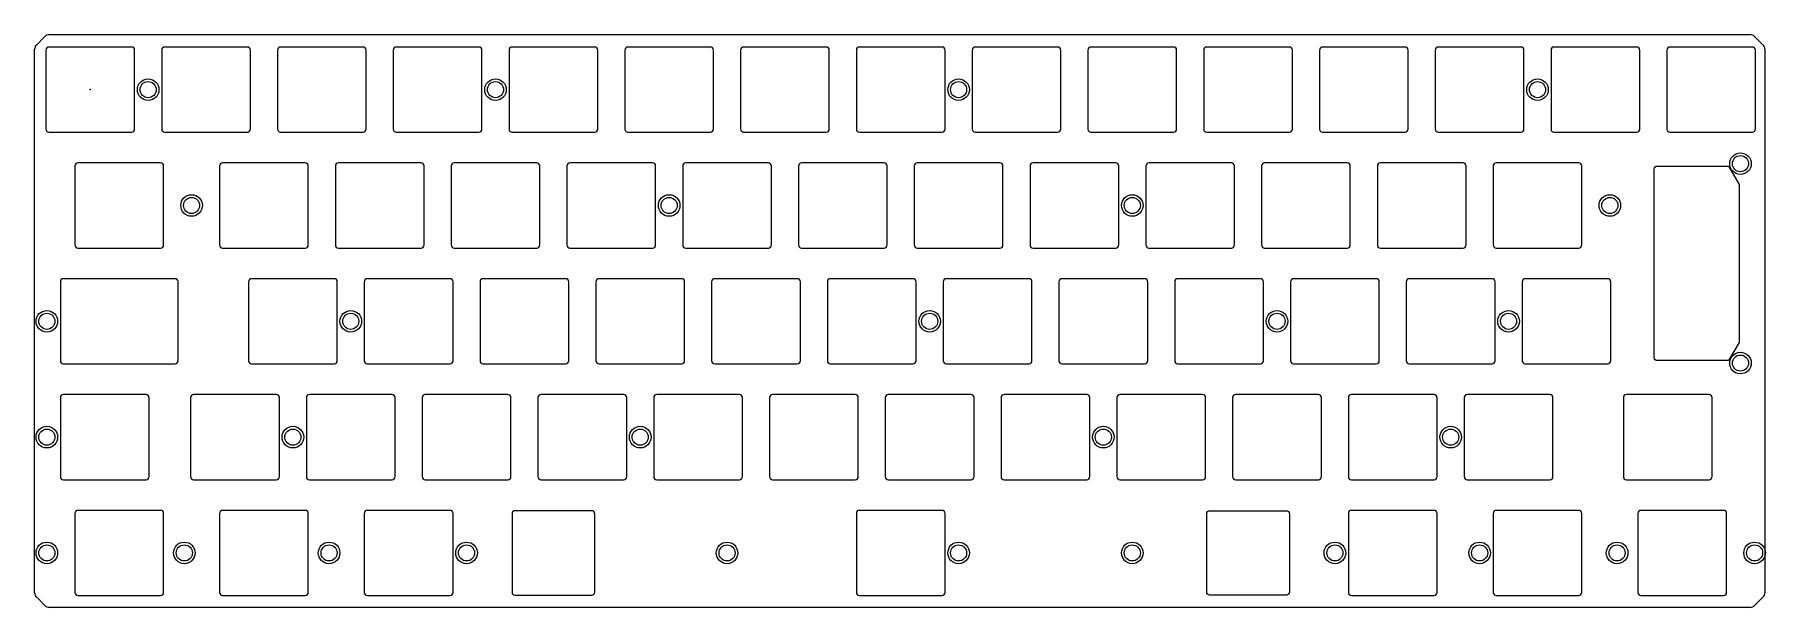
# Model space of a CAD drawing. Header units: millimetres. Extents: x -9 to 276, y -85 to 9.
import ezdxf

# ---------------------------------------------------------------- set-up
doc = ezdxf.new("R2010")
doc.units = ezdxf.units.MM
doc.header["$MEASUREMENT"] = 0

msp = doc.modelspace()

# ---------------------------------------------------------------- linework, layer by layer
for p, q in [((-7.449585, 8.754547), (-8.863799, 7.340333)), ((-7.449585, 8.754547), (-8.863799, 7.340333)), ((-7.449585, 8.754547), (-8.863799, 7.340333)), ((-6.742478, 9.04744), (273.129095, 9.04744)), ((-6.742478, 9.04744), (273.129095, 9.04744)), ((-6.742478, 9.04744), (273.129095, 9.04744)), ((275.250415, 7.340333), (273.836202, 8.754547)), ((275.250415, 7.340333), (273.836202, 8.754547)), ((275.250415, 7.340333), (273.836202, 8.754547)), ((-9.156692, -82.738347), (-9.156692, 6.633226)), ((-9.156692, -82.738347), (-9.156692, 6.633226)), ((-9.156692, -82.738347), (-9.156692, 6.633226)), ((275.543308, 6.633226), (275.543308, -82.738347)), ((275.543308, 6.633226), (275.543308, -82.738347)), ((275.543308, 6.633226), (275.543308, -82.738347)), ((-8.863798, -83.445453), (-7.449585, -84.859667)), ((-8.863798, -83.445453), (-7.449585, -84.859667)), ((-8.863798, -83.445453), (-7.449585, -84.859667)), ((273.129095, -85.15256), (-6.742478, -85.15256)), ((273.836202, -84.859667), (275.250415, -83.445454)), ((273.836202, -84.859667), (275.250415, -83.445454)), ((273.836202, -84.859667), (275.250415, -83.445454))]:
    msp.add_line(p, q)
for points in [[(6.8, 7), (-6.8, 7, 0.4142123908), (-7.3, 6.5), (-7.3, -6.5, 0.4142123908), (-6.8, -7), (6.8, -7, 0.4142135624), (7.3, -6.5), (7.3, 6.5, 0.4142135624)], [(25.85, 7), (12.25, 7, 0.4142123908), (11.75, 6.5), (11.75, -6.5, 0.4142123908), (12.25, -7), (25.85, -7, 0.4142135624), (26.35, -6.5), (26.35, 6.5, 0.4142135624)], [(30.8, 6.5), (30.8, -6.5, 0.4142123908), (31.3, -7), (44.9, -7, 0.4142135624), (45.4, -6.5), (45.4, 6.5, 0.4142135624), (44.9, 7), (31.3, 7, 0.4142123908)], [(50.35, -7), (63.95, -7, 0.4142135624), (64.45, -6.5), (64.45, 6.5, 0.4142135624), (63.95, 7), (50.35, 7, 0.4142123908), (49.85, 6.5), (49.85, -6.5, 0.4142123908)], [(83, 7), (69.4, 7, 0.4142123908), (68.9, 6.5), (68.9, -6.5, 0.4142123908), (69.4, -7), (83, -7, 0.4142135624), (83.5, -6.5), (83.5, 6.5, 0.4142135624)], [(102.05, 7), (88.45, 7, 0.4142123908), (87.95, 6.5), (87.95, -6.5, 0.4142123908), (88.45, -7), (102.05, -7, 0.4142135624), (102.55, -6.5), (102.55, 6.5, 0.4142135624)], [(107.5, 7, 0.4142123908), (107, 6.5), (107, -6.5, 0.4142123908), (107.5, -7), (121.1, -7, 0.4142135624), (121.6, -6.5), (121.6, 6.5, 0.4142135624), (121.1, 7)], [(140.15, -7, 0.4142135624), (140.65, -6.5), (140.65, 6.5, 0.4142135624), (140.15, 7), (126.55, 7, 0.4142123908), (126.05, 6.5), (126.05, -6.5, 0.4142123908), (126.55, -7)], [(159.7, -6.5), (159.7, 6.5, 0.4142135624), (159.2, 7), (145.6, 7, 0.4142123908), (145.1, 6.5), (145.1, -6.5, 0.4142123908), (145.6, -7), (159.2, -7, 0.4142135624)], [(164.15, -6.5, 0.4142123908), (164.65, -7), (178.25, -7, 0.4142135624), (178.75, -6.5), (178.75, 6.5, 0.4142135624), (178.25, 7), (164.65, 7, 0.4142123908), (164.15, 6.5)], [(197.8, -6.5), (197.8, 6.5, 0.4142135624), (197.3, 7), (183.7, 7, 0.4142123908), (183.2, 6.5), (183.2, -6.5, 0.4142123908), (183.7, -7), (197.3, -7, 0.4142135624)], [(216.35, 7), (202.75, 7, 0.4142123908), (202.25, 6.5), (202.25, -6.5, 0.4142123908), (202.75, -7), (216.35, -7, 0.4142135624), (216.85, -6.5), (216.85, 6.5, 0.4142135624)], [(221.8, 7, 0.4142123908), (221.3, 6.5), (221.3, -6.5, 0.4142123908), (221.8, -7), (235.4, -7, 0.4142135624), (235.9, -6.5), (235.9, 6.5, 0.4142135624), (235.4, 7)], [(240.35, 6.5), (240.35, -6.5, 0.4142123908), (240.85, -7), (254.45, -7, 0.4142135624), (254.95, -6.5), (254.95, 6.5, 0.4142135624), (254.45, 7), (240.85, 7, 0.4142123908)], [(259.4, 6.5), (259.4, -6.5, 0.4142123908), (259.9, -7), (273.5, -7, 0.4142135624), (274, -6.5), (274, 6.5, 0.4142135624), (273.5, 7), (259.9, 7, 0.4142123908)], [(-2.0375, -26.05), (11.5625, -26.05, 0.4142135624), (12.0625, -25.55), (12.0625, -12.55, 0.4142135624), (11.5625, -12.05), (-2.0375, -12.05, 0.4142123908), (-2.5375, -12.55), (-2.5375, -25.55, 0.4142123908)], [(35.375, -12.05), (21.775, -12.05, 0.4142123908), (21.275, -12.55), (21.275, -25.55, 0.4142123908), (21.775, -26.05), (35.375, -26.05, 0.4142135624), (35.875, -25.55), (35.875, -12.55, 0.4142135624)], [(40.825, -26.05), (54.425, -26.05, 0.4142135624), (54.925, -25.55), (54.925, -12.55, 0.4142135624), (54.425, -12.05), (40.825, -12.05, 0.4142123908), (40.325, -12.55), (40.325, -25.55, 0.4142123908)], [(73.475, -26.05, 0.4142135624), (73.975, -25.55), (73.975, -12.55, 0.4142135624), (73.475, -12.05), (59.875, -12.05, 0.4142123908), (59.375, -12.55), (59.375, -25.55, 0.4142123908), (59.875, -26.05)], [(92.525, -12.05), (78.925, -12.05, 0.4142123908), (78.425, -12.55), (78.425, -25.55, 0.4142123908), (78.925, -26.05), (92.525, -26.05, 0.4142135624), (93.025, -25.55), (93.025, -12.55, 0.4142135624)], [(97.475, -12.55), (97.475, -25.55, 0.4142123908), (97.975, -26.05), (111.575, -26.05, 0.4142135624), (112.075, -25.55), (112.075, -12.55, 0.4142135624), (111.575, -12.05), (97.975, -12.05, 0.4142123908)], [(130.625, -26.05, 0.4142135624), (131.125, -25.55), (131.125, -12.55, 0.4142135624), (130.625, -12.05), (117.025, -12.05, 0.4142123908), (116.525, -12.55), (116.525, -25.55, 0.4142123908), (117.025, -26.05)], [(149.675, -26.05, 0.4142135624), (150.175, -25.55), (150.175, -12.55, 0.4142135624), (149.675, -12.05), (136.075, -12.05, 0.4142123908), (135.575, -12.55), (135.575, -25.55, 0.4142123908), (136.075, -26.05)], [(154.625, -25.55, 0.4142123908), (155.125, -26.05), (168.725, -26.05, 0.4142135624), (169.225, -25.55), (169.225, -12.55, 0.4142135624), (168.725, -12.05), (155.125, -12.05, 0.4142123908), (154.625, -12.55)], [(174.175, -12.05, 0.4142123908), (173.675, -12.55), (173.675, -25.55, 0.4142123908), (174.175, -26.05), (187.775, -26.05, 0.4142135624), (188.275, -25.55), (188.275, -12.55, 0.4142135624), (187.775, -12.05)], [(207.325, -12.55, 0.4142135624), (206.825, -12.05), (193.225, -12.05, 0.4142123908), (192.725, -12.55), (192.725, -25.55, 0.4142123908), (193.225, -26.05), (206.825, -26.05, 0.4142135624), (207.325, -25.55)], [(226.375, -25.55), (226.375, -12.55, 0.4142135624), (225.875, -12.05), (212.275, -12.05, 0.4142123908), (211.775, -12.55), (211.775, -25.55, 0.4142123908), (212.275, -26.05), (225.875, -26.05, 0.4142135624)], [(231.325, -12.05, 0.4142123908), (230.825, -12.55), (230.825, -25.55, 0.4142123908), (231.325, -26.05), (244.925, -26.05, 0.4142135624), (245.425, -25.55), (245.425, -12.55, 0.4142135624), (244.925, -12.05)], [(257.34375, -44.075), (257.34375, -13.075, -0.4142135624), (257.84375, -12.575), (269.56175, -12.575), (271.29375, -15.575), (271.29375, -41.575), (269.56175, -44.575), (257.84375, -44.575, -0.4142123908)], [(13.94375, -31.1), (-4.41865, -31.1, 0.4142123908), (-4.91865, -31.6), (-4.91865, -44.6, 0.4142123908), (-4.41865, -45.1), (13.94375, -45.1, 0.4142135624), (14.44375, -44.6), (14.44375, -31.6, 0.4142135624)], [(40.6375, -44.6), (40.6375, -31.6, 0.4142135624), (40.1375, -31.1), (26.5375, -31.1, 0.4142123908), (26.0375, -31.6), (26.0375, -44.6, 0.4142123908), (26.5375, -45.1), (40.1375, -45.1, 0.4142135624)], [(59.6875, -44.6), (59.6875, -31.6, 0.4142135624), (59.1875, -31.1), (45.5875, -31.1, 0.4142123908), (45.0875, -31.6), (45.0875, -44.6, 0.4142123908), (45.5875, -45.1), (59.1875, -45.1, 0.4142135624)], [(78.7375, -31.6, 0.4142135624), (78.2375, -31.1), (64.6375, -31.1, 0.4142123908), (64.1375, -31.6), (64.1375, -44.6, 0.4142123908), (64.6375, -45.1), (78.2375, -45.1, 0.4142135624), (78.7375, -44.6)], [(83.1875, -44.6, 0.4142123908), (83.6875, -45.1), (97.2875, -45.1, 0.4142135624), (97.7875, -44.6), (97.7875, -31.6, 0.4142135624), (97.2875, -31.1), (83.6875, -31.1, 0.4142123908), (83.1875, -31.6)], [(116.8375, -44.6), (116.8375, -31.6, 0.4142135624), (116.3375, -31.1), (102.7375, -31.1, 0.4142123908), (102.2375, -31.6), (102.2375, -44.6, 0.4142123908), (102.7375, -45.1), (116.3375, -45.1, 0.4142135624)], [(121.7875, -45.1), (135.3875, -45.1, 0.4142135624), (135.8875, -44.6), (135.8875, -31.6, 0.4142135624), (135.3875, -31.1), (121.7875, -31.1, 0.4142123908), (121.2875, -31.6), (121.2875, -44.6, 0.4142123908)], [(140.3375, -31.6), (140.3375, -44.6, 0.4142123908), (140.8375, -45.1), (154.4375, -45.1, 0.4142135624), (154.9375, -44.6), (154.9375, -31.6, 0.4142135624), (154.4375, -31.1), (140.8375, -31.1, 0.4142123908)], [(159.3875, -31.6), (159.3875, -44.6, 0.4142123908), (159.8875, -45.1), (173.4875, -45.1, 0.4142135624), (173.9875, -44.6), (173.9875, -31.6, 0.4142135624), (173.4875, -31.1), (159.8875, -31.1, 0.4142123908)], [(178.4375, -31.6), (178.4375, -44.6, 0.4142123908), (178.9375, -45.1), (192.5375, -45.1, 0.4142135624), (193.0375, -44.6), (193.0375, -31.6, 0.4142135624), (192.5375, -31.1), (178.9375, -31.1, 0.4142123908)], [(197.4875, -31.6), (197.4875, -44.6, 0.4142123908), (197.9875, -45.1), (211.5875, -45.1, 0.4142135624), (212.0875, -44.6), (212.0875, -31.6, 0.4142135624), (211.5875, -31.1), (197.9875, -31.1, 0.4142123908)], [(217.0375, -31.1, 0.4142123908), (216.5375, -31.6), (216.5375, -44.6, 0.4142123908), (217.0375, -45.1), (230.6375, -45.1, 0.4142135624), (231.1375, -44.6), (231.1375, -31.6, 0.4142135624), (230.6375, -31.1)], [(235.59375, -31.6), (235.59375, -44.6, 0.4142123908), (236.09375, -45.1), (249.69375, -45.1, 0.4142135624), (250.19375, -44.6), (250.19375, -31.6, 0.4142135624), (249.69375, -31.1), (236.09375, -31.1, 0.4142123908)], [(-4.91875, -50.65), (-4.91875, -63.65, 0.4142123908), (-4.41875, -64.15), (9.18125, -64.15, 0.4142135624), (9.68125, -63.65), (9.68125, -50.65, 0.4142135624), (9.18125, -50.15), (-4.41875, -50.15, 0.4142123908)], [(16.5125, -50.65), (16.5125, -63.65, 0.4142123908), (17.0125, -64.15), (30.6125, -64.15, 0.4142135624), (31.1125, -63.65), (31.1125, -50.65, 0.4142135624), (30.6125, -50.15), (17.0125, -50.15, 0.4142123908)], [(49.6625, -64.15, 0.4142135624), (50.1625, -63.65), (50.1625, -50.65, 0.4142135624), (49.6625, -50.15), (36.0625, -50.15, 0.4142123908), (35.5625, -50.65), (35.5625, -63.65, 0.4142123908), (36.0625, -64.15)], [(55.1125, -64.15), (68.7125, -64.15, 0.4142135624), (69.2125, -63.65), (69.2125, -50.65, 0.4142135624), (68.7125, -50.15), (55.1125, -50.15, 0.4142123908), (54.6125, -50.65), (54.6125, -63.65, 0.4142123908)], [(74.1625, -64.15), (87.7625, -64.15, 0.4142135624), (88.2625, -63.65), (88.2625, -50.65, 0.4142135624), (87.7625, -50.15), (74.1625, -50.15, 0.4142123908), (73.6625, -50.65), (73.6625, -63.65, 0.4142123908)], [(93.2125, -50.15, 0.4142123908), (92.7125, -50.65), (92.7125, -63.65, 0.4142123908), (93.2125, -64.15), (106.8125, -64.15, 0.4142135624), (107.3125, -63.65), (107.3125, -50.65, 0.4142135624), (106.8125, -50.15)], [(112.2625, -64.15), (125.8625, -64.15, 0.4142135624), (126.3625, -63.65), (126.3625, -50.65, 0.4142135624), (125.8625, -50.15), (112.2625, -50.15, 0.4142123908), (111.7625, -50.65), (111.7625, -63.65, 0.4142123908)], [(144.9125, -64.15, 0.4142135624), (145.4125, -63.65), (145.4125, -50.65, 0.4142135624), (144.9125, -50.15), (131.3125, -50.15, 0.4142123908), (130.8125, -50.65), (130.8125, -63.65, 0.4142123908), (131.3125, -64.15)], [(163.9625, -50.15), (150.3625, -50.15, 0.4142123908), (149.8625, -50.65), (149.8625, -63.65, 0.4142123908), (150.3625, -64.15), (163.9625, -64.15, 0.4142135624), (164.4625, -63.65), (164.4625, -50.65, 0.4142135624)], [(169.4125, -50.15, 0.4142123908), (168.9125, -50.65), (168.9125, -63.65, 0.4142123908), (169.4125, -64.15), (183.0125, -64.15, 0.4142135624), (183.5125, -63.65), (183.5125, -50.65, 0.4142135624), (183.0125, -50.15)], [(187.9625, -63.65, 0.4142123908), (188.4625, -64.15), (202.0625, -64.15, 0.4142135624), (202.5625, -63.65), (202.5625, -50.65, 0.4142135624), (202.0625, -50.15), (188.4625, -50.15, 0.4142123908), (187.9625, -50.65)], [(221.1125, -50.15), (207.5125, -50.15, 0.4142123908), (207.0125, -50.65), (207.0125, -63.65, 0.4142123908), (207.5125, -64.15), (221.1125, -64.15, 0.4142135624), (221.6125, -63.65), (221.6125, -50.65, 0.4142135624)], [(226.065834, -50.650048), (226.065834, -63.650048, 0.4142123908), (226.565834, -64.150048), (240.165834, -64.150048, 0.4142135624), (240.665834, -63.650048), (240.665834, -50.650048, 0.4142135624), (240.165834, -50.150048), (226.565834, -50.150048, 0.4142123908)], [(252.257046, -50.65), (252.257046, -63.65, 0.4142123908), (252.757046, -64.15), (266.357046, -64.15, 0.4142135624), (266.857046, -63.65), (266.857046, -50.65, 0.4142135624), (266.357046, -50.15), (252.757046, -50.15, 0.4142123908)], [(11.5625, -83.2, 0.4142135624), (12.0625, -82.7), (12.0625, -69.7, 0.4142135624), (11.5625, -69.2), (-2.0375, -69.2, 0.4142123908), (-2.5375, -69.7), (-2.5375, -82.7, 0.4142123908), (-2.0375, -83.2)], [(-2.0375, -69.2, 0.4142123908), (-2.5375, -69.7), (-2.5375, -82.7, 0.4142123908), (-2.0375, -83.2), (11.5625, -83.2, 0.4142135624), (12.0625, -82.7), (12.0625, -69.7, 0.4142135624), (11.5625, -69.2)], [(21.775, -69.2, 0.4142123908), (21.275, -69.7), (21.275, -82.7, 0.4142123908), (21.775, -83.2), (35.375, -83.2, 0.4142135624), (35.875, -82.7), (35.875, -69.7, 0.4142135624), (35.375, -69.2)], [(21.775, -83.2), (35.375, -83.2, 0.4142135624), (35.875, -82.7), (35.875, -69.7, 0.4142135624), (35.375, -69.2), (21.775, -69.2, 0.4142123908), (21.275, -69.7), (21.275, -82.7, 0.4142123908)], [(59.1875, -69.2), (45.5875, -69.2, 0.4142123908), (45.0875, -69.7), (45.0875, -82.7, 0.4142123908), (45.5875, -83.2), (59.1875, -83.2, 0.4142135624), (59.6875, -82.7), (59.6875, -69.7, 0.4142135624)], [(45.0875, -82.7, 0.4142123908), (45.5875, -83.2), (59.1875, -83.2, 0.4142135624), (59.6875, -82.7), (59.6875, -69.7, 0.4142135624), (59.1875, -69.2), (45.5875, -69.2, 0.4142123908), (45.0875, -69.7)], [(82.4934, -83.15, 0.4142123908), (82.9934, -82.65), (82.9934, -69.75, 0.4142123908), (82.4934, -69.25), (69.8934, -69.25, 0.4142123908), (69.3934, -69.75), (69.3934, -82.65, 0.4142123908), (69.8934, -83.15)], [(82.4934, -83.15, 0.4142123908), (82.9934, -82.65), (82.9934, -69.75, 0.4142123908), (82.4934, -69.25), (69.8934, -69.25, 0.4142123908), (69.3934, -69.75), (69.3934, -82.65, 0.4142123908), (69.8934, -83.15)], [(126.55, -83.2), (140.15, -83.2, 0.4142135624), (140.65, -82.7), (140.65, -69.7, 0.4142135624), (140.15, -69.2), (126.55, -69.2, 0.4142123908), (126.05, -69.7), (126.05, -82.7, 0.4142123908)], [(126.05, -69.7), (126.05, -82.7, 0.4142123908), (126.55, -83.2), (140.15, -83.2, 0.4142135624), (140.65, -82.7), (140.65, -69.7, 0.4142135624), (140.15, -69.2), (126.55, -69.2, 0.4142123908)], [(197.3, -69.75), (197.3, -82.65, -0.4142135624), (196.8, -83.15), (184.2, -83.15, -0.4142135624), (183.7, -82.65), (183.7, -69.75, -0.4142135624), (184.2, -69.25), (196.8, -69.25, -0.4142135624)], [(196.8, -83.15), (184.2, -83.15, -0.4142135624), (183.7, -82.65), (183.7, -69.75, -0.4142135624), (184.2, -69.25), (196.8, -69.25, -0.4142135624), (197.3, -69.75), (197.3, -82.65, -0.4142135624)], [(207.0125, -69.7), (207.0125, -82.7, 0.4142123908), (207.5125, -83.2), (221.1125, -83.2, 0.4142135624), (221.6125, -82.7), (221.6125, -69.7, 0.4142135624), (221.1125, -69.2), (207.5125, -69.2, 0.4142123908)], [(207.0125, -69.7), (207.0125, -82.7, 0.4142123908), (207.5125, -83.2), (221.1125, -83.2, 0.4142135624), (221.6125, -82.7), (221.6125, -69.7, 0.4142135624), (221.1125, -69.2), (207.5125, -69.2, 0.4142123908)], [(245.425, -82.7), (245.425, -69.7, 0.4142135624), (244.925, -69.2), (231.325, -69.2, 0.4142123908), (230.825, -69.7), (230.825, -82.7, 0.4142123908), (231.325, -83.2), (244.925, -83.2, 0.4142135624)], [(245.425, -82.7), (245.425, -69.7, 0.4142135624), (244.925, -69.2), (231.325, -69.2, 0.4142123908), (230.825, -69.7), (230.825, -82.7, 0.4142123908), (231.325, -83.2), (244.925, -83.2, 0.4142135624)], [(269.2375, -82.7), (269.2375, -69.7, 0.4142135624), (268.7375, -69.2), (255.1375, -69.2, 0.4142123908), (254.6375, -69.7), (254.6375, -82.7, 0.4142123908), (255.1375, -83.2), (268.7375, -83.2, 0.4142135624)], [(269.2375, -69.7, 0.4142135624), (268.7375, -69.2), (255.1375, -69.2, 0.4142123908), (254.6375, -69.7), (254.6375, -82.7, 0.4142123908), (255.1375, -83.2), (268.7375, -83.2, 0.4142135624), (269.2375, -82.7)]]:
    msp.add_lwpolyline(points, format="xyb", close=True)
for centre, radius in [((9.525, 0), 1.775), ((9.525, 0), 1.325), ((66.675, 0), 1.775), ((66.675, 0), 1.325), ((142.875, 0), 1.775), ((142.875, 0), 1.325), ((238.125, 0), 1.775), ((238.125, 0), 1.325), ((271.51875, -12.175), 1.775), ((271.51875, -12.175), 1.325), ((16.66875, -19.05), 1.775), ((16.66875, -19.05), 1.325), ((95.25, -19.05), 1.775), ((95.25, -19.05), 1.325), ((171.45, -19.05), 1.775), ((171.45, -19.05), 1.325), ((250.03125, -19.05), 1.775), ((250.03125, -19.05), 1.325), ((-7.14375, -38.1), 1.775), ((-7.14375, -38.1), 1.325), ((42.8625, -38.1), 1.775), ((42.8625, -38.1), 1.325), ((138.1125, -38.1), 1.775), ((138.1125, -38.1), 1.325), ((195.2625, -38.1), 1.775), ((195.2625, -38.1), 1.325), ((233.3625, -38.1), 1.775), ((233.3625, -38.1), 1.325), ((271.51875, -44.975), 1.775), ((271.51875, -44.975), 1.325), ((-7.14375, -57.15), 1.775), ((-7.14375, -57.15), 1.325), ((33.3375, -57.15), 1.775), ((33.3375, -57.15), 1.325), ((90.4875, -57.15), 1.775), ((90.4875, -57.15), 1.325), ((166.6875, -57.15), 1.775), ((166.6875, -57.15), 1.325), ((223.8375, -57.15), 1.775), ((223.8375, -57.15), 1.325), ((-7.14375, -76.2), 1.775), ((-7.14375, -76.2), 1.325), ((15.478125, -76.2), 1.775), ((15.478125, -76.2), 1.775), ((15.478125, -76.2), 1.325), ((15.478125, -76.2), 1.325), ((39.290625, -76.2), 1.775), ((39.290625, -76.2), 1.775), ((39.290625, -76.2), 1.325), ((39.290625, -76.2), 1.325), ((61.9125, -76.2), 1.775), ((61.9125, -76.2), 1.775), ((61.9125, -76.2), 1.325), ((61.9125, -76.2), 1.325), ((104.775, -76.2), 1.775), ((104.775, -76.2), 1.775), ((104.775, -76.2), 1.325), ((104.775, -76.2), 1.325), ((142.875, -76.2), 1.775), ((142.875, -76.2), 1.775), ((142.875, -76.2), 1.325), ((142.875, -76.2), 1.325), ((171.45, -76.2), 1.775), ((171.45, -76.2), 1.775), ((171.45, -76.2), 1.325), ((171.45, -76.2), 1.325), ((204.7875, -76.2), 1.775), ((204.7875, -76.2), 1.775), ((204.7875, -76.2), 1.325), ((204.7875, -76.2), 1.325), ((228.6, -76.2), 1.775), ((228.6, -76.2), 1.775), ((228.6, -76.2), 1.325), ((228.6, -76.2), 1.325), ((251.221875, -76.2), 1.775), ((251.221875, -76.2), 1.775), ((251.221875, -76.2), 1.325), ((251.221875, -76.2), 1.325), ((273.844002, -76.2), 1.775), ((273.844002, -76.2), 1.325)]:
    msp.add_circle(centre, radius)
for centre, start, end in [((-6.742478, 8.04744), 90, 135), ((-6.742478, 8.04744), 90, 135), ((-6.742478, 8.04744), 90, 135), ((273.129095, 8.04744), 45, 90), ((273.129095, 8.04744), 45, 90), ((273.129095, 8.04744), 45, 90), ((-8.156692, 6.633226), 135, 180), ((-8.156692, 6.633226), 135, 180), ((-8.156692, 6.633226), 135, 180), ((274.543308, 6.633226), 0, 45), ((274.543308, 6.633226), 0, 45), ((274.543308, 6.633226), 0, 45), ((-8.156692, -82.738347), 180, 225), ((-8.156692, -82.738347), 180, 225), ((-8.156692, -82.738347), 180, 225), ((-6.742478, -84.15256), 225, 270), ((-6.742478, -84.15256), 225, 270), ((-6.742478, -84.15256), 225, 270), ((273.129095, -84.15256), 270, 315), ((273.129095, -84.15256), 270, 315), ((273.129095, -84.15256), 270, 315), ((274.543308, -82.738347), 315, 360), ((274.543308, -82.738347), 315, 360), ((274.543308, -82.738347), 315, 360)]:
    msp.add_arc(centre, 1, start, end)
msp.add_point((0, 0))
msp.add_point((0, 0))
msp.add_point((0, 0))
msp.add_point((0, 0))

doc.saveas('drawing.dxf')
